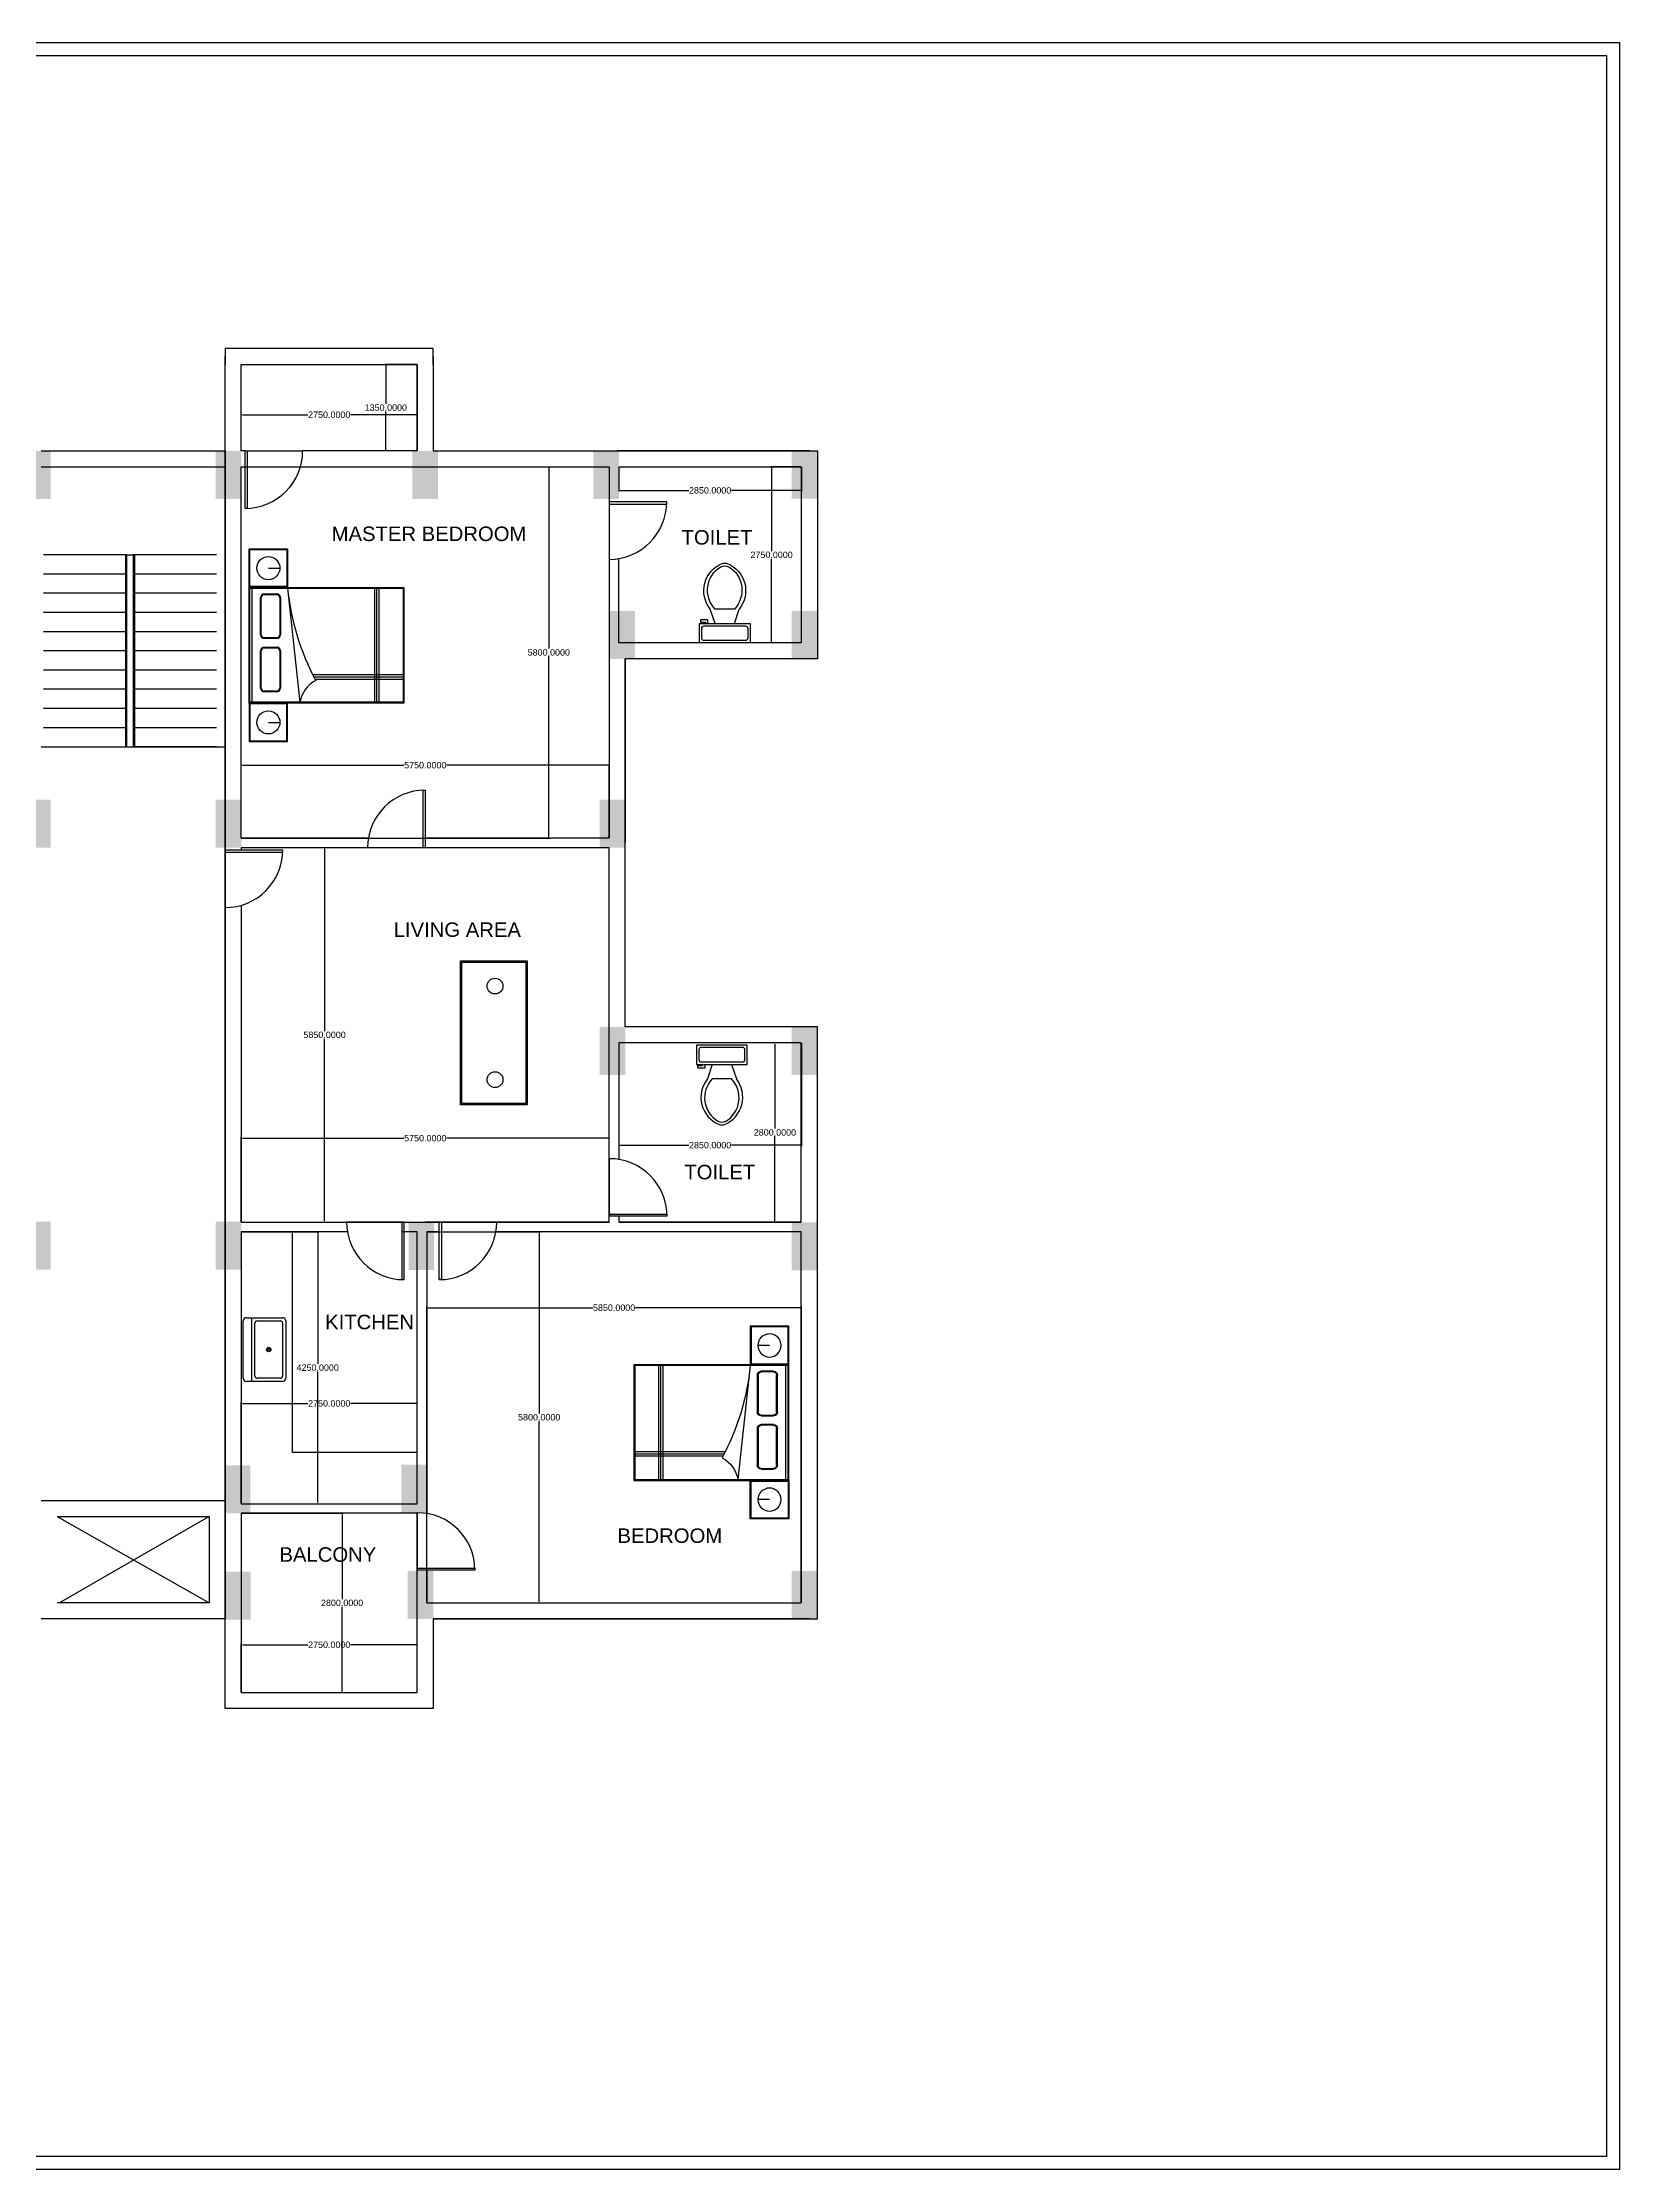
# Model space of a CAD drawing. Header units: metres. Extents: x -2370498 to 1228044, y -644254 to 236701.
# Drawn here: x -33164 to -8530, y -99942 to -66711 of the extents above; entities that cross this region are included whole.
import ezdxf

# ---------------------------------------------------------------- set-up
doc = ezdxf.new("R2010")
doc.units = ezdxf.units.M
doc.header["$MEASUREMENT"] = 0
for name, color, linetype in [('Beam', 6, 'Continuous'), ('funi', 22, 'Continuous'), ('text', 1, 'Continuous'), ('TOILET SAMBLE', 181, 'Continuous')]:
    doc.layers.add(name, color=color, linetype=linetype)
doc.styles.get("Standard").update_dxf_attribs({"font": 'arial.ttf'})
doc.dimstyles.new('Annotative', dxfattribs={"dimscale": 0, "dimtxt": 0.18, "dimasz": 0.18, "dimexe": 0.18, "dimexo": 0.0625, "dimgap": 0.09, "dimtad": 0, "dimtih": 1, "dimtoh": 1, "dimdec": 4, "dimzin": 0, "dimdsep": 46, "dimtxsty": 'Standard', "dimcen": 0.09, "dimadec": 0, "dimazin": 0, "dimtfac": 1, "dimtdec": 4, "dimtofl": 0, "dimtmove": 0, "dimatfit": 3, "dimfxl": 1, "dimtolj": 1, "dimtzin": 0, "dimarcsym": 0})

# ---------------------------------------------------------------- blocks, each defined once
blk = doc.blocks.new('A$C0EA4476A')
at = {"linetype": 'ByBlock', "lineweight": -2}
for p, q in [((0, 2.008), (0, 1.508)), ((0.5, 2.008), (0, 2.008)), ((0.01, 1.998), (0.01, 1.518)), ((0.49, 1.998), (0.01, 1.998)), ((0.49, 1.518), (0.49, 1.998)), ((0.5, 2.008), (2, 2.008)), ((0.5, 0), (0.5, 2.008)), ((0.5, 1.508), (0.5, 2.008)), ((0.51, 1.998), (1.99, 1.998)), ((0.51, 0.01), (0.51, 1.998)), ((0.51, 1.968), (1.99, 1.968)), ((1.99, 1.998), (1.99, 0.01)), ((2, 2.008), (2, 0)), ((2, 2.008), (2.5, 2.008)), ((2, 1.508), (2, 2.008)), ((2.01, 1.998), (2.49, 1.998)), ((2.01, 1.518), (2.01, 1.998)), ((2.49, 1.998), (2.49, 1.518)), ((2.5, 2.008), (2.5, 1.508)), ((0.25, 1.758), (0.25, 1.608)), ((0.646, 1.65), (0.646, 1.81)), ((0.656, 1.65), (0.656, 1.81)), ((0.696, 1.86), (1.176, 1.86)), ((0.696, 1.85), (1.176, 1.85)), ((1.216, 1.81), (1.216, 1.65)), ((1.226, 1.81), (1.226, 1.65)), ((1.336, 1.65), (1.336, 1.81)), ((1.346, 1.65), (1.346, 1.81)), ((1.386, 1.86), (1.866, 1.86)), ((1.386, 1.85), (1.866, 1.85)), ((1.906, 1.81), (1.906, 1.65)), ((1.916, 1.81), (1.916, 1.65)), ((2.25, 1.758), (2.25, 1.608)), ((0, 1.508), (0.5, 1.508)), ((0.01, 1.518), (0.49, 1.518)), ((1.99, 1.508), (0.51, 1.349)), ((1.176, 1.61), (0.696, 1.61)), ((1.176, 1.6), (0.696, 1.6)), ((1.866, 1.61), (1.386, 1.61)), ((1.866, 1.6), (1.386, 1.6)), ((2.5, 1.508), (2, 1.508)), ((2.49, 1.518), (2.01, 1.518)), ((0.812, 1.153), (0.812, 0.01)), ((0.842, 1.169), (0.842, 0.01)), ((0.872, 1.184), (0.872, 0.01)), ((0.51, 0.377), (1.99, 0.377)), ((0.51, 0.35), (1.99, 0.35)), ((0.51, 0.322), (1.99, 0.322)), ((1.99, 0.01), (0.51, 0.01)), ((2, 0), (0.5, 0))]:
    blk.add_line(p, q, dxfattribs=at)
for centre in [(0.25, 1.758), (2.25, 1.758)]:
    blk.add_circle(centre, 0.15, dxfattribs=at)
for centre, radius, start, end in [((0.696, 1.81), 0.05, 90, 180), ((0.696, 1.81), 0.04, 90, 180), ((1.176, 1.81), 0.05, 0, 90), ((1.176, 1.81), 0.04, 0, 90), ((1.386, 1.81), 0.05, 90, 180), ((1.386, 1.81), 0.04, 90, 180), ((1.866, 1.81), 0.05, 0, 90), ((1.866, 1.81), 0.04, 0, 90), ((0.696, 1.65), 0.05, 180, 270), ((0.696, 1.65), 0.04, 180, 270), ((2.293, -1.636), 3.158, 95.5104, 118.3399), ((1.176, 1.65), 0.04, 270, 0), ((1.176, 1.65), 0.05, 270, 0), ((1.386, 1.65), 0.05, 180, 270), ((1.386, 1.65), 0.04, 180, 270), ((1.866, 1.65), 0.05, 270, 0), ((1.866, 1.65), 0.04, 270, 0), ((0.44, 0.952), 0.403, 28.4688, 79.9557)]:
    blk.add_arc(centre, radius, start, end, dxfattribs=at)
blk = doc.blocks.new('Sink-single - 30 in top')
blk.add_line((-15, -3.999996), (15, -3.999996))
for points in [[(-13.5, 0), (13.5, 0)], [(-15, -18.499996), (-15, -1.5)], [(-13.5, -17.499996), (-13.5, -6.499996)], [(-12.5, -5.499996), (12.5, -5.499996)], [(13.5, -6.499996), (13.5, -17.499996)], [(15, -1.5), (15, -18.499996)], [(13.5, -19.999996), (-13.5, -19.999996)], [(12.5, -18.499996), (-12.5, -18.499996)]]:
    blk.add_lwpolyline(points)
for radius in [1, 0.5]:
    blk.add_circle((0, -11.999996), radius)
for centre, radius, start, end in [((-13.5, -1.5), 1.5, 90, 180), ((-12.5, -6.499996), 1, 90, 180), ((12.5, -6.499996), 1, 0, 90), ((13.5, -1.5), 1.5, 0, 90), ((-13.5, -18.499996), 1.5, 180, 270), ((-12.5, -17.499996), 1, 180, 270), ((12.5, -17.499996), 1, 270, 0), ((13.5, -18.499996), 1.5, 270, 0)]:
    blk.add_arc(centre, radius, start, end)
blk = doc.blocks.new('TABEL')
at = {"layer": 'funi'}
for points in [[(344.97, -136.64), (372.51, -136.64), (372.51, -196.11), (344.97, -196.11)], [(345.47, -137.14), (372.01, -137.14), (372.01, -195.61), (345.47, -195.61)]]:
    blk.add_lwpolyline(points, close=True, dxfattribs=at)
at = {"layer": 'funi', "color": 7}
for centre in [(358.21, -147.02), (358.21, -185.72)]:
    blk.add_circle(centre, 3.27, dxfattribs=at)
blk = doc.blocks.new('Toilet - top')
for p, q in [((-10, -8.5), (-8, -8.5)), ((-10, -9.5), (-10, -8.5)), ((-8, -8.5), (-8, -8)), ((-7, -8), (-7, -9.5)), ((-4, -8), (-6, -14)), ((4, -8), (6, -14)), ((9.5, -6), (9.5, -2)), ((-7, -9.5), (-10, -9.5)), ((4, -14), (-4, -14))]:
    blk.add_line(p, q)
blk.add_lwpolyline([(10.5, -8), (10.5, 0), (-10.5, 0), (-10.5, -8)], close=True)
for points in [[(-9.5, -2), (-9.5, -6)], [(8.5, -1), (-8.5, -1)], [(-8.5, -7), (8.5, -7)]]:
    blk.add_lwpolyline(points)
for centre, radius, start, end in [((-8.62, -1.88), 0.884, 81.8699, 188.1301), ((-8.62, -6.12), 0.884, 171.8699, 278.1301), ((8.62, -1.88), 0.884, 351.8699, 98.1301), ((8.62, -6.12), 0.884, 261.8699, 8.1301), ((3.52, -21.58), 12.17, 141.46911, 247.97143), ((4.2, -21.82), 11.33, 136.36773, 238.94682), ((-3.52, -21.58), 12.17, 292.02843, 38.53071), ((-4.2, -21.82), 11.33, 301.05301, 43.63209), ((0, -27.88), 4, 245.73182, 294.26817), ((0, -29), 4, 254.86053, 285.13947)]:
    blk.add_arc(centre, radius, start, end)
blk = doc.blocks.new('*D181')
at = {"layer": 'Beam', "color": 0, "lineweight": -2, "transparency": 16777216}
for p, q in [((-30060, -72520), (-30060, -72508)), ((-30042, -72526), (-29019, -72526)), ((-27328, -72526), (-28351, -72526)), ((-27310, -72520), (-27310, -72508))]:
    blk.add_line(p, q, dxfattribs=at)
at = {"layer": 'Beam', "color": 0, "transparency": 16777216}
for points in [[(-30042, -72523), (-30042, -72529), (-30060, -72526)], [(-27328, -72523), (-27328, -72529), (-27310, -72526)]]:
    blk.add_solid(points, dxfattribs=at)
at = {"layer": 'Defpoints', "color": 0, "transparency": 16777216}
for p in [(-30060, -72526), (-30060, -72526), (-27310, -72526)]:
    blk.add_point(p, dxfattribs=at)
at = {"layer": 'Beam', "color": 0, "transparency": 16777216, "insert": (-28685, -72526), "char_height": 18, "attachment_point": 5}
blk.add_mtext('\\A1;{\\H5.55556x;2750.0000}', dxfattribs=at)
blk = doc.blocks.new('*D182')
at = {"layer": 'Beam', "color": 0, "lineweight": -2, "transparency": 16777216}
for p, q in [((-27317, -71740), (-27819, -71740)), ((-27801, -71758), (-27801, -72355)), ((-27801, -73072), (-27801, -72476)), ((-27317, -73090), (-27819, -73090))]:
    blk.add_line(p, q, dxfattribs=at)
at = {"layer": 'Beam', "color": 0, "transparency": 16777216}
for points in [[(-27804, -71758), (-27798, -71758), (-27801, -71740)], [(-27804, -73072), (-27798, -73072), (-27801, -73090)]]:
    blk.add_solid(points, dxfattribs=at)
at = {"layer": 'Defpoints', "color": 0, "transparency": 16777216}
for p in [(-27310, -71740), (-27801, -73090), (-27310, -73090)]:
    blk.add_point(p, dxfattribs=at)
at = {"layer": 'Beam', "color": 0, "transparency": 16777216, "insert": (-27801, -72415), "char_height": 18, "attachment_point": 5}
blk.add_mtext('\\A1;{\\H5.55556x;1350.0000}', dxfattribs=at)
blk = doc.blocks.new('*D183')
at = {"layer": 'Beam', "color": 0, "lineweight": -2, "transparency": 16777216}
for p, q in [((-24160, -73347), (-24160, -73726)), ((-21310, -73347), (-21310, -73726)), ((-24142, -73708), (-23069, -73708)), ((-21328, -73708), (-22401, -73708))]:
    blk.add_line(p, q, dxfattribs=at)
at = {"layer": 'Beam', "color": 0, "transparency": 16777216}
for points in [[(-24142, -73705), (-24142, -73711), (-24160, -73708)], [(-21328, -73705), (-21328, -73711), (-21310, -73708)]]:
    blk.add_solid(points, dxfattribs=at)
at = {"layer": 'Defpoints', "color": 0, "transparency": 16777216}
for p in [(-24160, -73340), (-21310, -73340), (-21310, -73708)]:
    blk.add_point(p, dxfattribs=at)
at = {"layer": 'Beam', "color": 0, "transparency": 16777216, "insert": (-22735, -73708), "char_height": 18, "attachment_point": 5}
blk.add_mtext('\\A1;{\\H5.55556x;2850.0000}', dxfattribs=at)
blk = doc.blocks.new('*D184')
at = {"layer": 'Beam', "color": 0, "lineweight": -2, "transparency": 16777216}
for p, q in [((-21317, -73340), (-21793, -73340)), ((-21775, -73358), (-21775, -74655)), ((-21775, -76072), (-21775, -74775)), ((-21317, -76090), (-21793, -76090))]:
    blk.add_line(p, q, dxfattribs=at)
at = {"layer": 'Beam', "color": 0, "transparency": 16777216}
for points in [[(-21778, -73358), (-21772, -73358), (-21775, -73340)], [(-21778, -76072), (-21772, -76072), (-21775, -76090)]]:
    blk.add_solid(points, dxfattribs=at)
at = {"layer": 'Defpoints', "color": 0, "transparency": 16777216}
for p in [(-21310, -73340), (-21775, -76090), (-21310, -76090)]:
    blk.add_point(p, dxfattribs=at)
at = {"layer": 'Beam', "color": 0, "transparency": 16777216, "insert": (-21775, -74715), "char_height": 18, "attachment_point": 5}
blk.add_mtext('\\A1;{\\H5.55556x;2750.0000}', dxfattribs=at)
blk = doc.blocks.new('*D185')
at = {"layer": 'Beam', "color": 0, "lineweight": -2, "transparency": 16777216}
for p, q in [((-30054, -73340), (-25237, -73340)), ((-25255, -73358), (-25255, -76180)), ((-25255, -79122), (-25255, -76300)), ((-30054, -79140), (-25237, -79140))]:
    blk.add_line(p, q, dxfattribs=at)
at = {"layer": 'Beam', "color": 0, "transparency": 16777216}
for points in [[(-25258, -73358), (-25252, -73358), (-25255, -73340)], [(-25258, -79122), (-25252, -79122), (-25255, -79140)]]:
    blk.add_solid(points, dxfattribs=at)
at = {"layer": 'Defpoints', "color": 0, "transparency": 16777216}
for p in [(-30060, -73340), (-25255, -73340), (-30060, -79140)]:
    blk.add_point(p, dxfattribs=at)
at = {"layer": 'Beam', "color": 0, "transparency": 16777216, "insert": (-25255, -76240), "char_height": 18, "attachment_point": 5}
blk.add_mtext('\\A1;{\\H5.55556x;5800.0000}', dxfattribs=at)
blk = doc.blocks.new('*D186')
at = {"layer": 'Beam', "color": 0, "lineweight": -2, "transparency": 16777216}
for p, q in [((-30060, -79134), (-30060, -77984)), ((-30042, -78002), (-27518, -78002)), ((-24328, -78002), (-26852, -78002)), ((-24310, -79134), (-24310, -77984))]:
    blk.add_line(p, q, dxfattribs=at)
at = {"layer": 'Beam', "color": 0, "transparency": 16777216}
for points in [[(-30042, -77999), (-30042, -78005), (-30060, -78002)], [(-24328, -77999), (-24328, -78005), (-24310, -78002)]]:
    blk.add_solid(points, dxfattribs=at)
at = {"layer": 'Defpoints', "color": 0, "transparency": 16777216}
for p in [(-30060, -78002), (-30060, -79140), (-24310, -79140)]:
    blk.add_point(p, dxfattribs=at)
at = {"layer": 'Beam', "color": 0, "transparency": 16777216, "insert": (-27185, -78002), "char_height": 18, "attachment_point": 5}
blk.add_mtext('\\A1;{\\H5.55556x;5750.0000}', dxfattribs=at)
blk = doc.blocks.new('*D188')
at = {"layer": 'Beam', "color": 0, "lineweight": -2, "transparency": 16777216}
for p, q in [((-30054, -79290), (-28740, -79290)), ((-28758, -79308), (-28758, -82155)), ((-28758, -85122), (-28758, -82275)), ((-30054, -85140), (-28740, -85140))]:
    blk.add_line(p, q, dxfattribs=at)
at = {"layer": 'Beam', "color": 0, "transparency": 16777216}
for points in [[(-28761, -79308), (-28755, -79308), (-28758, -79290)], [(-28761, -85122), (-28755, -85122), (-28758, -85140)]]:
    blk.add_solid(points, dxfattribs=at)
at = {"layer": 'Defpoints', "color": 0, "transparency": 16777216}
for p in [(-30060, -79290), (-30060, -85140), (-28758, -85140)]:
    blk.add_point(p, dxfattribs=at)
at = {"layer": 'Beam', "color": 0, "transparency": 16777216, "insert": (-28758, -82215), "char_height": 18, "attachment_point": 5}
blk.add_mtext('\\A1;{\\H5.55556x;5850.0000}', dxfattribs=at)
blk = doc.blocks.new('*D173')
at = {"layer": 'Beam', "color": 0, "lineweight": -2, "transparency": 16777216}
for p, q in [((-24160, -82347), (-24160, -83956)), ((-21310, -82347), (-21310, -83956)), ((-24142, -83938), (-23069, -83938)), ((-21328, -83938), (-22401, -83938))]:
    blk.add_line(p, q, dxfattribs=at)
at = {"layer": 'Beam', "color": 0, "transparency": 16777216}
for points in [[(-24142, -83935), (-24142, -83941), (-24160, -83938)], [(-21328, -83935), (-21328, -83941), (-21310, -83938)]]:
    blk.add_solid(points, dxfattribs=at)
at = {"layer": 'Defpoints', "color": 0, "transparency": 16777216}
for p in [(-24160, -82340), (-21310, -82340), (-24160, -83938)]:
    blk.add_point(p, dxfattribs=at)
at = {"layer": 'Beam', "color": 0, "transparency": 16777216, "insert": (-22735, -83938), "char_height": 18, "attachment_point": 5}
blk.add_mtext('\\A1;{\\H5.55556x;2850.0000}', dxfattribs=at)
blk = doc.blocks.new('*D174')
at = {"layer": 'Beam', "color": 0, "lineweight": -2, "transparency": 16777216}
for p, q in [((-21317, -82340), (-21741, -82340)), ((-21723, -82358), (-21723, -83680)), ((-21723, -85122), (-21723, -83800)), ((-21317, -85140), (-21741, -85140))]:
    blk.add_line(p, q, dxfattribs=at)
at = {"layer": 'Beam', "color": 0, "transparency": 16777216}
for points in [[(-21726, -82358), (-21720, -82358), (-21723, -82340)], [(-21726, -85122), (-21720, -85122), (-21723, -85140)]]:
    blk.add_solid(points, dxfattribs=at)
at = {"layer": 'Defpoints', "color": 0, "transparency": 16777216}
for p in [(-21723, -82340), (-21310, -82340), (-21310, -85140)]:
    blk.add_point(p, dxfattribs=at)
at = {"layer": 'Beam', "color": 0, "transparency": 16777216, "insert": (-21723, -83740), "char_height": 18, "attachment_point": 5}
blk.add_mtext('\\A1;{\\H5.55556x;2800.0000}', dxfattribs=at)
blk = doc.blocks.new('*D175')
at = {"layer": 'Beam', "color": 0, "lineweight": -2, "transparency": 16777216}
for p, q in [((-27160, -91084), (-27160, -86460)), ((-27142, -86478), (-24568, -86478)), ((-21328, -86478), (-23902, -86478)), ((-21310, -91084), (-21310, -86460))]:
    blk.add_line(p, q, dxfattribs=at)
at = {"layer": 'Beam', "color": 0, "transparency": 16777216}
for points in [[(-27142, -86475), (-27142, -86481), (-27160, -86478)], [(-21328, -86475), (-21328, -86481), (-21310, -86478)]]:
    blk.add_solid(points, dxfattribs=at)
at = {"layer": 'Defpoints', "color": 0, "transparency": 16777216}
for p in [(-27160, -86478), (-27160, -91090), (-21310, -91090)]:
    blk.add_point(p, dxfattribs=at)
at = {"layer": 'Beam', "color": 0, "transparency": 16777216, "insert": (-24235, -86478), "char_height": 18, "attachment_point": 5}
blk.add_mtext('\\A1;{\\H5.55556x;5850.0000}', dxfattribs=at)
blk = doc.blocks.new('*D176')
at = {"layer": 'Beam', "color": 0, "lineweight": -2, "transparency": 16777216}
for p, q in [((-27154, -85290), (-25387, -85290)), ((-25405, -85308), (-25405, -88130)), ((-25405, -91072), (-25405, -88250)), ((-27154, -91090), (-25387, -91090))]:
    blk.add_line(p, q, dxfattribs=at)
at = {"layer": 'Beam', "color": 0, "transparency": 16777216}
for points in [[(-25408, -85308), (-25402, -85308), (-25405, -85290)], [(-25408, -91072), (-25402, -91072), (-25405, -91090)]]:
    blk.add_solid(points, dxfattribs=at)
at = {"layer": 'Defpoints', "color": 0, "transparency": 16777216}
for p in [(-27160, -85290), (-27160, -91090), (-25405, -91090)]:
    blk.add_point(p, dxfattribs=at)
at = {"layer": 'Beam', "color": 0, "transparency": 16777216, "insert": (-25405, -88190), "char_height": 18, "attachment_point": 5}
blk.add_mtext('\\A1;{\\H5.55556x;5800.0000}', dxfattribs=at)
blk = doc.blocks.new('*D177')
at = {"layer": 'Beam', "color": 0, "lineweight": -2, "transparency": 16777216}
for p, q in [((-30060, -89534), (-30060, -87956)), ((-30042, -87974), (-29019, -87974)), ((-27328, -87974), (-28351, -87974)), ((-27310, -89534), (-27310, -87956))]:
    blk.add_line(p, q, dxfattribs=at)
at = {"layer": 'Beam', "color": 0, "transparency": 16777216}
for points in [[(-30042, -87971), (-30042, -87977), (-30060, -87974)], [(-27328, -87971), (-27328, -87977), (-27310, -87974)]]:
    blk.add_solid(points, dxfattribs=at)
at = {"layer": 'Defpoints', "color": 0, "transparency": 16777216}
for p in [(-27310, -87974), (-30060, -89540), (-27310, -89540)]:
    blk.add_point(p, dxfattribs=at)
at = {"layer": 'Beam', "color": 0, "transparency": 16777216, "insert": (-28685, -87974), "char_height": 18, "attachment_point": 5}
blk.add_mtext('\\A1;{\\H5.55556x;2750.0000}', dxfattribs=at)
blk = doc.blocks.new('*D178')
at = {"layer": 'Beam', "color": 0, "lineweight": -2, "transparency": 16777216}
for p, q in [((-30054, -85290), (-28847, -85290)), ((-28865, -85308), (-28865, -87355)), ((-28865, -89522), (-28865, -87475)), ((-30054, -89540), (-28847, -89540))]:
    blk.add_line(p, q, dxfattribs=at)
at = {"layer": 'Beam', "color": 0, "transparency": 16777216}
for points in [[(-28868, -85308), (-28862, -85308), (-28865, -85290)], [(-28868, -89522), (-28862, -89522), (-28865, -89540)]]:
    blk.add_solid(points, dxfattribs=at)
at = {"layer": 'Defpoints', "color": 0, "transparency": 16777216}
for p in [(-30060, -85290), (-30060, -89540), (-28865, -89540)]:
    blk.add_point(p, dxfattribs=at)
at = {"layer": 'Beam', "color": 0, "transparency": 16777216, "insert": (-28865, -87415), "char_height": 18, "attachment_point": 5}
blk.add_mtext('\\A1;{\\H5.55556x;4250.0000}', dxfattribs=at)
blk = doc.blocks.new('*D179')
at = {"layer": 'Beam', "color": 0, "lineweight": -2, "transparency": 16777216}
for p, q in [((-30060, -92484), (-30060, -91726)), ((-30042, -91744), (-29019, -91744)), ((-27328, -91744), (-28351, -91744)), ((-27310, -92484), (-27310, -91726))]:
    blk.add_line(p, q, dxfattribs=at)
at = {"layer": 'Beam', "color": 0, "transparency": 16777216}
for points in [[(-30042, -91741), (-30042, -91747), (-30060, -91744)], [(-27328, -91741), (-27328, -91747), (-27310, -91744)]]:
    blk.add_solid(points, dxfattribs=at)
at = {"layer": 'Defpoints', "color": 0, "transparency": 16777216}
for p in [(-27310, -91744), (-30060, -92490), (-27310, -92490)]:
    blk.add_point(p, dxfattribs=at)
at = {"layer": 'Beam', "color": 0, "transparency": 16777216, "insert": (-28685, -91744), "char_height": 18, "attachment_point": 5}
blk.add_mtext('\\A1;{\\H5.55556x;2750.0000}', dxfattribs=at)
blk = doc.blocks.new('*D180')
at = {"layer": 'Beam', "color": 0, "lineweight": -2, "transparency": 16777216}
for p, q in [((-30054, -89690), (-28466, -89690)), ((-28484, -89708), (-28484, -91030)), ((-28484, -92472), (-28484, -91150)), ((-30054, -92490), (-28466, -92490))]:
    blk.add_line(p, q, dxfattribs=at)
at = {"layer": 'Beam', "color": 0, "transparency": 16777216}
for points in [[(-28487, -89708), (-28481, -89708), (-28484, -89690)], [(-28487, -92472), (-28481, -92472), (-28484, -92490)]]:
    blk.add_solid(points, dxfattribs=at)
at = {"layer": 'Defpoints', "color": 0, "transparency": 16777216}
for p in [(-30060, -89690), (-30060, -92490), (-28484, -92490)]:
    blk.add_point(p, dxfattribs=at)
at = {"layer": 'Beam', "color": 0, "transparency": 16777216, "insert": (-28484, -91090), "char_height": 18, "attachment_point": 5}
blk.add_mtext('\\A1;{\\H5.55556x;2800.0000}', dxfattribs=at)
blk = doc.blocks.new('*D190')
at = {"layer": 'Beam', "color": 0, "lineweight": -2, "transparency": 16777216}
for p, q in [((-30060, -85134), (-30060, -83812)), ((-30042, -83830), (-27518, -83830)), ((-24328, -83830), (-26852, -83830)), ((-24310, -85134), (-24310, -83812))]:
    blk.add_line(p, q, dxfattribs=at)
at = {"layer": 'Beam', "color": 0, "transparency": 16777216}
for points in [[(-30042, -83827), (-30042, -83833), (-30060, -83830)], [(-24328, -83827), (-24328, -83833), (-24310, -83830)]]:
    blk.add_solid(points, dxfattribs=at)
at = {"layer": 'Defpoints', "color": 0, "transparency": 16777216}
for p in [(-24310, -83830), (-30060, -85140), (-24310, -85140)]:
    blk.add_point(p, dxfattribs=at)
at = {"layer": 'Beam', "color": 0, "transparency": 16777216, "insert": (-27185, -83830), "char_height": 18, "attachment_point": 5}
blk.add_mtext('\\A1;{\\H5.55556x;5750.0000}', dxfattribs=at)

msp = doc.modelspace()

# ---------------------------------------------------------------- hatches: boundary and pattern name
at = {"layer": 'Beam', "true_color": 0xed1f24}
h = msp.add_hatch(color=240, dxfattribs=at)
h.dxf.hatch_style = 1
h.paths.add_polyline_path([(-33035.60463, -73090.33798), (-33435.60463, -73090.33798), (-33435.60463, -73840.33798), (-33035.60463, -73840.33798)])
h = msp.add_hatch(color=240, dxfattribs=at)
h.dxf.hatch_style = 1
h.paths.add_polyline_path([(-30459.97616, -73090.33798), (-30059.97616, -73090.33798), (-30059.97616, -73840.33798), (-30459.97616, -73840.33798)])
h = msp.add_hatch(color=240, dxfattribs=at)
h.dxf.hatch_style = 1
h.paths.add_polyline_path([(-27388.22884, -73091.02), (-26988.22884, -73091.02), (-26988.22884, -73841.02), (-27388.22884, -73841.02)])
h = msp.add_hatch(color=240, dxfattribs=at)
h.dxf.hatch_style = 1
h.paths.add_polyline_path([(-24558.56959, -73090.02033), (-24158.56959, -73090.02033), (-24158.56959, -73840.02033), (-24558.56959, -73840.02033)])
h = msp.add_hatch(color=240, dxfattribs=at)
h.dxf.hatch_style = 1
h.paths.add_polyline_path([(-21459.03839, -73089.38865), (-21059.03839, -73089.38865), (-21059.03839, -73839.38865), (-21459.03839, -73839.38865)])
h = msp.add_hatch(color=240, dxfattribs=at)
h.dxf.hatch_style = 1
h.paths.add_polyline_path([(-24307.2907, -75590.43178), (-23907.2907, -75590.43178), (-23907.2907, -76340.43178), (-24307.2907, -76340.43178)])
h = msp.add_hatch(color=240, dxfattribs=at)
h.dxf.hatch_style = 1
h.paths.add_polyline_path([(-21460.2904, -75590.43178), (-21060.2904, -75590.43178), (-21060.2904, -76340.43178), (-21460.2904, -76340.43178)])
h = msp.add_hatch(color=240, dxfattribs=at)
h.dxf.hatch_style = 1
h.paths.add_polyline_path([(-33035.2904, -78540.43178), (-33435.2904, -78540.43178), (-33435.2904, -79290.43178), (-33035.2904, -79290.43178)])
h = msp.add_hatch(color=240, dxfattribs=at)
h.dxf.hatch_style = 1
h.paths.add_polyline_path([(-30460.2904, -78540.43178), (-30060.2904, -78540.43178), (-30060.2904, -79290.43178), (-30460.2904, -79290.43178)])
h = msp.add_hatch(color=240, dxfattribs=at)
h.dxf.hatch_style = 1
h.paths.add_polyline_path([(-24460.2904, -78540.43178), (-24060.2904, -78540.43178), (-24060.2904, -79290.43178), (-24460.2904, -79290.43178)])
h = msp.add_hatch(color=240, dxfattribs=at)
h.dxf.hatch_style = 1
h.paths.add_polyline_path([(-24460.98615, -82089.48696), (-24060.98615, -82089.48696), (-24060.98615, -82839.48696), (-24460.98615, -82839.48696)])
h = msp.add_hatch(color=240, dxfattribs=at)
h.dxf.hatch_style = 1
h.paths.add_polyline_path([(-21460.2904, -82091.76387), (-21060.2904, -82091.76387), (-21060.2904, -82841.76387), (-21460.2904, -82841.76387)])
h = msp.add_hatch(color=240, dxfattribs=at)
h.dxf.hatch_style = 1
h.paths.add_polyline_path([(-33035.2904, -85136.14891), (-33435.2904, -85136.14891), (-33435.2904, -85886.14891), (-33035.2904, -85886.14891)])
h = msp.add_hatch(color=240, dxfattribs=at)
h.dxf.hatch_style = 1
h.paths.add_polyline_path([(-30460.2904, -85136.14891), (-30060.2904, -85136.14891), (-30060.2904, -85886.14891), (-30460.2904, -85886.14891)])
h = msp.add_hatch(color=240, dxfattribs=at)
h.dxf.hatch_style = 1
h.paths.add_polyline_path([(-27446.6104, -85139.76768), (-27046.6104, -85139.76768), (-27046.6104, -85889.76768), (-27446.6104, -85889.76768)])
h = msp.add_hatch(color=240, dxfattribs=at)
h.dxf.hatch_style = 1
h.paths.add_polyline_path([(-21460.2904, -85143.02476), (-21060.2904, -85143.02476), (-21060.2904, -85893.02476), (-21460.2904, -85893.02476)])
h = msp.add_hatch(color=240, dxfattribs=at)
h.dxf.hatch_style = 1
h.paths.add_polyline_path([(-30316.21639, -88940.43178), (-29916.21639, -88940.43178), (-29916.21639, -89690.43178), (-30316.21639, -89690.43178)])
h = msp.add_hatch(color=240, dxfattribs=at)
h.dxf.hatch_style = 1
h.paths.add_polyline_path([(-27560.27522, -88931.82041), (-27160.27522, -88931.82041), (-27160.27522, -89681.82041), (-27560.27522, -89681.82041)])
h = msp.add_hatch(color=240, dxfattribs=at)
h.dxf.hatch_style = 1
h.paths.add_polyline_path([(-30313.26585, -90599.94108), (-29913.26585, -90599.94108), (-29913.26585, -91349.94108), (-30313.26585, -91349.94108)])
h = msp.add_hatch(color=240, dxfattribs=at)
h.dxf.hatch_style = 1
h.paths.add_polyline_path([(-27460.2904, -90589.89169), (-27060.2904, -90589.89169), (-27060.2904, -91339.89169), (-27460.2904, -91339.89169)])
h = msp.add_hatch(color=240, dxfattribs=at)
h.dxf.hatch_style = 1
h.paths.add_polyline_path([(-21460.2904, -90590.43178), (-21060.2904, -90590.43178), (-21060.2904, -91340.43178), (-21460.2904, -91340.43178)])

# ---------------------------------------------------------------- linework, layer by layer
at = {"layer": 'Beam', "color": 7}
for p, q in [((-33185.2904, -73090.43178), (-30310.2904, -73090.43178)), ((-30310.2904, -73090.43178), (-30310.2904, -91340.43178)), ((-21185.2904, -73090.43178), (-24185.2904, -73090.43178)), ((-33185.2904, -73340.43178), (-30310.2904, -73340.43178)), ((-30060.2904, -79140.43178), (-30060.2904, -73340.43178)), ((-30060.2904, -73340.43178), (-30003.11798, -73340.43178)), ((-29136.22657, -73340.43178), (-24310.2904, -73340.43178)), ((-24310.2904, -73340.43178), (-24310.2904, -73885.76018)), ((-24310.2904, -74785.7577), (-24310.2904, -76215.43178)), ((-24310.2904, -76215.43178), (-24310.2904, -79140.43178)), ((-28072.70236, -79140.43178), (-30060.2904, -79140.43178)), ((-24310.2904, -79140.43178), (-27185.2904, -79140.43178)), ((-28401.15006, -85290.43178), (-30060.2904, -85290.43178)), ((-27310.2904, -85290.43178), (-27548.92168, -85290.43178)), ((-24310.2904, -85140.43178), (-27185.2904, -85140.43178)), ((-21310.2904, -85140.43178), (-24160.2904, -85140.43178)), ((-21060.2904, -91215.43178), (-21060.2904, -85215.43178)), ((-33185.2904, -89490.43178), (-30310.2904, -89490.43178)), ((-32935.2904, -89740.43178), (-30560.2904, -89740.43178)), ((-32935.2904, -89740.43178), (-30560.2904, -91090.43178)), ((-30560.2904, -89740.43178), (-32898.55899, -91090.43178)), ((-30560.2904, -89740.43178), (-30560.2904, -91090.43178)), ((-30310.2904, -91340.43178), (-33185.2904, -91340.43178)), ((-30560.2904, -91090.43178), (-32935.2904, -91090.43178))]:
    msp.add_line(p, q, dxfattribs=at)
at = {"layer": 'Beam', "color": 6}
for p, q in [((-30000.55796, -73089.57076), (-29100.55796, -73089.57076)), ((-24310.2904, -73885.76018), (-24310.2904, -74785.76018)), ((-31847.7904, -74715.43178), (-33147.7904, -74715.43178)), ((-30447.7904, -74715.43178), (-31747.7904, -74715.43178)), ((-31867.7904, -75015.43178), (-33147.7904, -75015.43178)), ((-30447.7904, -75015.43178), (-31727.7904, -75015.43178)), ((-31867.7904, -75315.43178), (-33147.7904, -75315.43178)), ((-30447.7904, -75315.43178), (-31727.7904, -75315.43178)), ((-31867.7904, -75615.43178), (-33147.7904, -75615.43178)), ((-30447.7904, -75615.43178), (-31727.7904, -75615.43178)), ((-31867.7904, -75915.43178), (-33147.7904, -75915.43178)), ((-30447.7904, -75915.43178), (-31727.7904, -75915.43178)), ((-31867.7904, -76215.43178), (-33147.7904, -76215.43178)), ((-30447.7904, -76215.43178), (-31727.7904, -76215.43178)), ((-31867.7904, -76515.43178), (-33147.7904, -76515.43178)), ((-30447.7904, -76515.43178), (-31727.7904, -76515.43178)), ((-31867.7904, -76815.43178), (-33147.7904, -76815.43178)), ((-30447.7904, -76815.43178), (-31727.7904, -76815.43178)), ((-31867.7904, -77115.43178), (-33147.7904, -77115.43178)), ((-31867.7904, -77415.43178), (-33147.7904, -77415.43178)), ((-30447.7904, -77115.43178), (-31727.7904, -77115.43178)), ((-30447.7904, -77415.43178), (-31727.7904, -77415.43178)), ((-33185.2904, -77715.43178), (-30310.2904, -77715.43178)), ((-30447.7904, -77715.43178), (-31747.7904, -77715.43178)), ((-30310.3787, -79326.66591), (-30310.3787, -80226.66591)), ((-27185.2904, -79290.43178), (-28085.2904, -79290.43178)), ((-24308.74981, -85049.76062), (-24308.74981, -84149.76062)), ((-27513.92168, -85139.34967), (-28413.92168, -85139.34967)), ((-26968.13011, -85139.34967), (-26068.13011, -85139.34967)), ((-27308.67114, -90580.92307), (-27308.67114, -89680.92307))]:
    msp.add_line(p, q, dxfattribs=at)
at = {"layer": 'Beam', "color": 5}
msp.add_line((-31867.7904, -74715.43178), (-31867.7904, -77715.43178), dxfattribs=at)
at = {"layer": 'Beam', "color": 175, "true_color": 0x4554a5}
msp.add_line((-31727.7904, -74715.43178), (-31727.7904, -77715.43178), dxfattribs=at)
at = {"layer": 'Beam', "color": 3}
msp.add_lwpolyline([(-72764.57603, -66710.59602), (-8530.07643, -66710.59602), (-8530.07643, -99942.18432), (-72665.29917, -99942.18432), (-72665.29917, -66710.59602)], dxfattribs=at)
for points in [[(-72465.29917, -66910.59602), (-8730.07643, -66910.59602), (-8730.07643, -99742.18432), (-72465.29917, -99742.18432)], [(-30000.55796, -73989.57076), (-30000.55796, -73089.57076), (-29965.55796, -73089.57076), (-29965.55796, -73989.57076)], [(-23412.40182, -73885.76018), (-24312.40182, -73885.76018), (-24312.40182, -73920.76018), (-23412.40182, -73920.76018)], [(-27185.2904, -78390.43178), (-27185.2904, -79290.43178), (-27220.2904, -79290.43178), (-27220.2904, -78390.43178)], [(-29410.3787, -79326.66591), (-30310.3787, -79326.66591), (-30310.3787, -79361.66591), (-29410.3787, -79361.66591)], [(-23408.74981, -85049.76062), (-24308.74981, -85049.76062), (-24308.74981, -85014.76062), (-23408.74981, -85014.76062)], [(-27513.92168, -86039.34967), (-27513.92168, -85139.34967), (-27548.92168, -85139.34967), (-27548.92168, -86039.34967)], [(-26968.13011, -86039.34967), (-26968.13011, -85139.34967), (-26933.13011, -85139.34967), (-26933.13011, -86039.34967)], [(-26408.67114, -90580.92307), (-27308.67114, -90580.92307), (-27308.67114, -90545.92307), (-26408.67114, -90545.92307)]]:
    msp.add_lwpolyline(points, close=True, dxfattribs=at)
at = {"layer": 'Beam', "color": 7}
for points in [[(-27060.2904, -71740.43178), (-27060.2904, -71490.43178), (-30310.2904, -71490.43178), (-30310.2904, -71740.43178)], [(-27060.2904, -91340.43178), (-27060.2904, -92740.43178), (-30310.2904, -92740.43178), (-30310.2904, -89615.43178), (-30310.2904, -85215.43178), (-30310.2904, -79215.43178), (-30310.2904, -73215.43178), (-30310.2904, -71615.43178)], [(-30003.11798, -73090.43178), (-30060.2904, -73090.43178), (-30060.2904, -71740.43178), (-27310.2904, -71740.43178), (-27310.2904, -73090.43178), (-27310.2904, -71740.43178)], [(-27060.2904, -71615.43178), (-27060.2904, -73090.43178), (-24185.2904, -73090.43178), (-21060.2904, -73090.43178), (-21060.2904, -76340.43178), (-24060.2904, -76340.43178)], [(-27310.2904, -73090.43178), (-29103.36761, -73090.43178)], [(-24160.2904, -73340.43178), (-21310.2904, -73340.43178), (-21310.2904, -76090.43178), (-24160.2904, -76090.43178), (-24160.2904, -74771.49702)], [(-28085.2904, -79290.43178), (-30060.2904, -79290.43178), (-30060.2904, -79326.66591)], [(-30060.2904, -80191.22119), (-30060.2904, -85140.43178), (-27185.2904, -85140.43178), (-24310.2904, -85140.43178), (-24310.2904, -82215.43178), (-24310.2904, -79290.43178), (-27220.2904, -79290.43178)], [(-21185.2904, -91340.43178), (-27060.2904, -91340.43178), (-21060.2904, -91340.43178), (-21060.2904, -85215.43178), (-21060.2904, -82090.43178), (-24060.2904, -82090.43178), (-24060.2904, -79215.43178)], [(-24160.2904, -85049.76062), (-24160.2904, -85140.43178), (-21310.2904, -85140.43178), (-21310.2904, -82340.43178), (-24160.2904, -82340.43178), (-24160.2904, -84162.08962)], [(-30060.2904, -85290.43178), (-30060.2904, -89540.43178), (-27310.2904, -89540.43178), (-27310.2904, -85290.43178), (-27513.92168, -85290.43178)], [(-26968.13011, -85290.43178), (-27160.2904, -85290.43178), (-27160.2904, -89615.43178), (-27160.2904, -89693.23892)], [(-27160.2904, -90580.92307), (-27160.2904, -91090.43178), (-21310.2904, -91090.43178), (-21310.2904, -85290.43178), (-26080.90173, -85290.43178)]]:
    msp.add_lwpolyline(points, dxfattribs=at)
at = {"layer": 'Beam', "color": 5}
msp.add_lwpolyline([(-31847.7904, -77715.43178), (-31847.7904, -74715.43178), (-31747.7904, -74715.43178), (-31747.7904, -77715.43178)], dxfattribs=at)
at = {"layer": 'Beam', "color": 7}
for points in [[(-24060.2904, -79215.43178), (-24060.2904, -76340.43178)], [(-30060.2904, -92490.43178), (-27310.2904, -92490.43178), (-27310.2904, -91215.43178), (-27310.2904, -89690.43178), (-30060.2904, -89690.43178)]]:
    msp.add_lwpolyline(points, close=True, dxfattribs=at)
at = {"layer": 'Beam', "color": 6}
msp.add_lwpolyline([(-27310.2904, -88740.43178), (-29260.2904, -88740.43178), (-29260.2904, -85290.43178)], dxfattribs=at)
at = {"layer": 'Beam', "color": 3}
for centre, start, end in [((-30000.55796, -73089.57076), 270, 0), ((-24312.40182, -73885.76018), 270, 0), ((-27185.2904, -79290.43178), 90, 180), ((-30310.3787, -79326.66591), 270, 0), ((-24308.74981, -85049.76062), 0, 90), ((-27513.92168, -85139.34967), 180, 270), ((-26968.13011, -85139.34967), 270, 0), ((-27308.67114, -90580.92307), 0, 90)]:
    msp.add_arc(centre, 900, start, end, dxfattribs=at)

# ---------------------------------------------------------------- block references
at = {"layer": 'funi'}
for name, p, xscale, yscale, zscale, rotation in [('A$C0EA4476A', (-27518.48716, -77633.27499), 1204.721870579624, 1204.721870579624, 1204.721870579624, 90.00000000000006), ('TABEL', (-12567.55469, -88466.04251), 37.76239790801824, 37.76239790801824, 37.76239790801824, 180), ('A$C0EA4476A', (-23925.24744, -89778.25662), -1204.721870579624, 1204.721870579624, 1204.721870579624, 270)]:
    msp.add_blockref(name, p, dxfattribs=dict(at, xscale=xscale, yscale=yscale, zscale=zscale, rotation=rotation))
at = {"layer": 'TOILET SAMBLE'}
for name, p, xscale, yscale, zscale, rotation in [('Toilet - top', (-22506.67083, -76090.43178), -37.76239790801824, 37.76239790801824, 37.76239790801824, 180), ('Sink-single - 30 in top', (-30028.25091, -87131.66479), 33.16971083162164, 33.16971083162164, 33.16971083162164, 90.00000000000006)]:
    msp.add_blockref(name, p, dxfattribs=dict(at, xscale=xscale, yscale=yscale, zscale=zscale, rotation=rotation))
at = {"layer": 'TOILET SAMBLE', "xscale": 37.76239790801824, "yscale": 37.76239790801824, "zscale": 37.76239790801824}
msp.add_blockref('Toilet - top', (-22551.63223, -82374.55398), dxfattribs=at)

# ---------------------------------------------------------------- texts
at = {"layer": 'text'}
for s, insert, char_height, attachment_point in [('\\A1;MASTER BEDROOM', (-25605.7123, -74272.66621), 226.5743874, 3), (' TOILET', (-22073.53542, -74328.314), 226.574387, 3), ('\\A1;LIVING AREA', (-25691.01027, -80687.39508), 226.5743874, 9), (' TOILET', (-22029.93746, -84245.25114), 226.574387, 3), ('\\A1; KITCHEN', (-27360.27602, -86818.09273), 226.5743874, 9), ('\\A1;BEDROOM', (-22546.97133, -89926.39233), 226.5743874, 3), ('\\A1; BALCONY', (-27949.89869, -90450.36466), 226.5743874, 9)]:
    msp.add_mtext_dynamic_manual_height_columns(s, width=4249.6763397, gutter_width=37.7624, heights=[0], dxfattribs=dict(at, insert=insert, char_height=char_height, attachment_point=attachment_point))

# ---------------------------------------------------------------- dimensions: what is measured, and where the dimension line sits
at = {"layer": 'Beam', "color": 4}
for base, p1, p2, angle, picture, middle in [((-27801.06295, -73090.43178), (-27310.2904, -71740.43178), (-27310.2904, -73090.43178), 90, '*D182', (-27801.06295, -72415.43178)), ((-25254.95286, -73340.43178), (-30060.2904, -79140.43178), (-30060.2904, -73340.43178), 90, '*D185', (-25254.95286, -76240.43178)), ((-21310.2904, -73708.00406), (-24160.2904, -73340.43178), (-21310.2904, -73340.43178), 180, '*D183', (-22735.2904, -73708.00406)), ((-21775.13553, -76090.43178), (-21310.2904, -73340.43178), (-21310.2904, -76090.43178), 90, '*D184', (-21775.13553, -74715.43178)), ((-30060.2904, -78002.47556), (-24310.2904, -79140.43178), (-30060.2904, -79140.43178), 180, '*D186', (-27185.2904, -78002.47556)), ((-28758.10691, -85140.43178), (-30060.2904, -79290.43178), (-30060.2904, -85140.43178), 90, '*D188', (-28758.10691, -82215.43178)), ((-24160.2904, -83938.05486), (-21310.2904, -82340.43178), (-24160.2904, -82340.43178), 180, '*D173', (-22735.2904, -83938.05486)), ((-21722.74182, -82340.43178), (-21310.2904, -85140.43178), (-21310.2904, -82340.43178), 90, '*D174', (-21722.74182, -83740.43178)), ((-28864.94091, -89540.43178), (-30060.2904, -85290.43178), (-30060.2904, -89540.43178), 90, '*D178', (-28864.94091, -87415.43178)), ((-25404.6781, -91090.43178), (-27160.2904, -85290.43178), (-27160.2904, -91090.43178), 90, '*D176', (-25404.6781, -88190.43178)), ((-27160.2904, -86478.11523), (-21310.2904, -91090.43178), (-27160.2904, -91090.43178), 180, '*D175', (-24235.2904, -86478.11523)), ((-27310.2904, -87973.79848), (-30060.2904, -89540.43178), (-27310.2904, -89540.43178), 180, '*D177', (-28685.2904, -87973.79848)), ((-28484.47363, -92490.43178), (-30060.2904, -89690.43178), (-30060.2904, -92490.43178), 90, '*D180', (-28484.47363, -91090.43178)), ((-27310.2904, -91744.03217), (-30060.2904, -92490.43178), (-27310.2904, -92490.43178), 180, '*D179', (-28685.2904, -91744.03217))]:
    dim = msp.add_linear_dim(base=base, p1=p1, p2=p2, angle=angle, text='{\\H5.55556x;<>}', dimstyle='Annotative', dxfattribs=at)
    dim.commit()
    dim.dimension.update_dxf_attribs({"geometry": picture, "text_midpoint": middle})
for base, p1, p2, picture, middle in [((-30060.2904, -72526.42186), (-27310.2904, -72526.42186), (-30060.2904, -72526.42186), '*D181', (-28685.2904, -72526.42186)), ((-24310.2904, -83829.93699), (-30060.2904, -85140.43178), (-24310.2904, -85140.43178), '*D190', (-27185.2904, -83829.93699))]:
    dim = msp.add_linear_dim(base=base, p1=p1, p2=p2, text='{\\H5.55556x;<>}', dimstyle='Annotative', dxfattribs=at)
    dim.commit()
    dim.dimension.update_dxf_attribs({"geometry": picture, "text_midpoint": middle})

doc.saveas('drawing.dxf')
